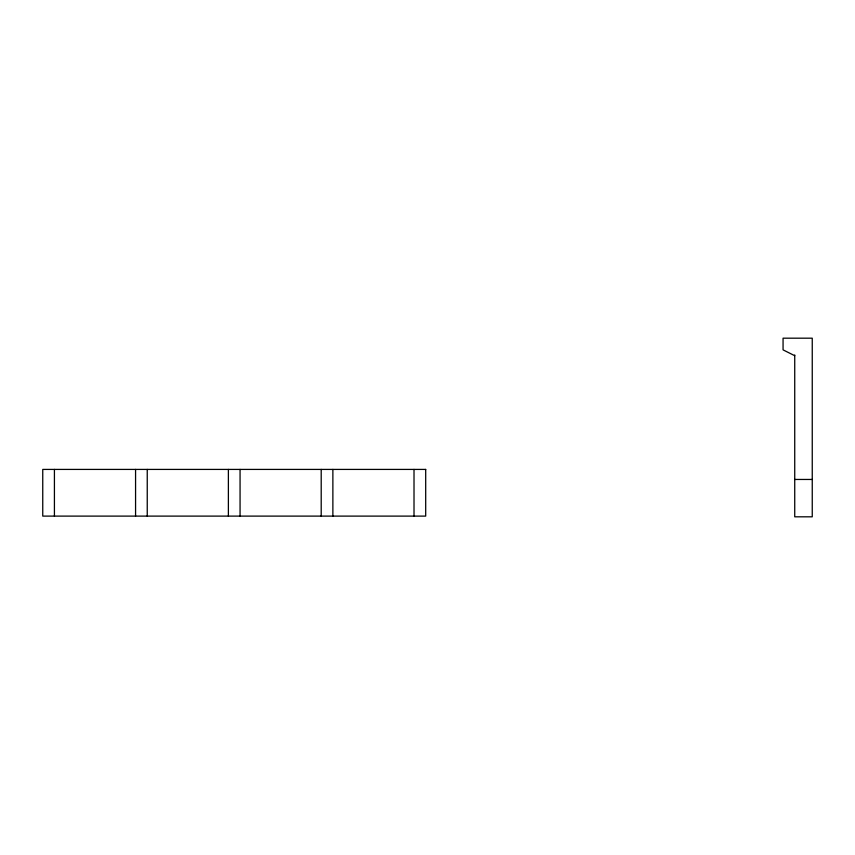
<?xml version="1.0" encoding="UTF-8"?>
<svg xmlns="http://www.w3.org/2000/svg" width="855" height="855" viewBox="0 0 855 855"><rect width="100%" height="100%" fill="white"/><g stroke="black" fill="none" stroke-linecap="round" stroke-linejoin="round"><path stroke-width="1.28" d="M794.733 479.452L812.25 479.452M794.733 355.701L783.062 349.866L783.062 338.185L812.25 338.185L812.25 516.815L794.733 516.815L794.733 354.985M414.012 469.416L414.012 516.11M332.873 469.416L332.873 516.11M321.202 469.416L321.202 516.11M240.063 469.416L240.063 516.11M228.381 469.416L228.381 516.11M147.242 469.416L147.242 516.11M135.571 469.416L135.571 516.11M54.421 469.416L54.421 516.11M425.694 469.416L42.75 469.416L42.75 516.11L425.694 516.11L425.694 469.416"/></g></svg>
